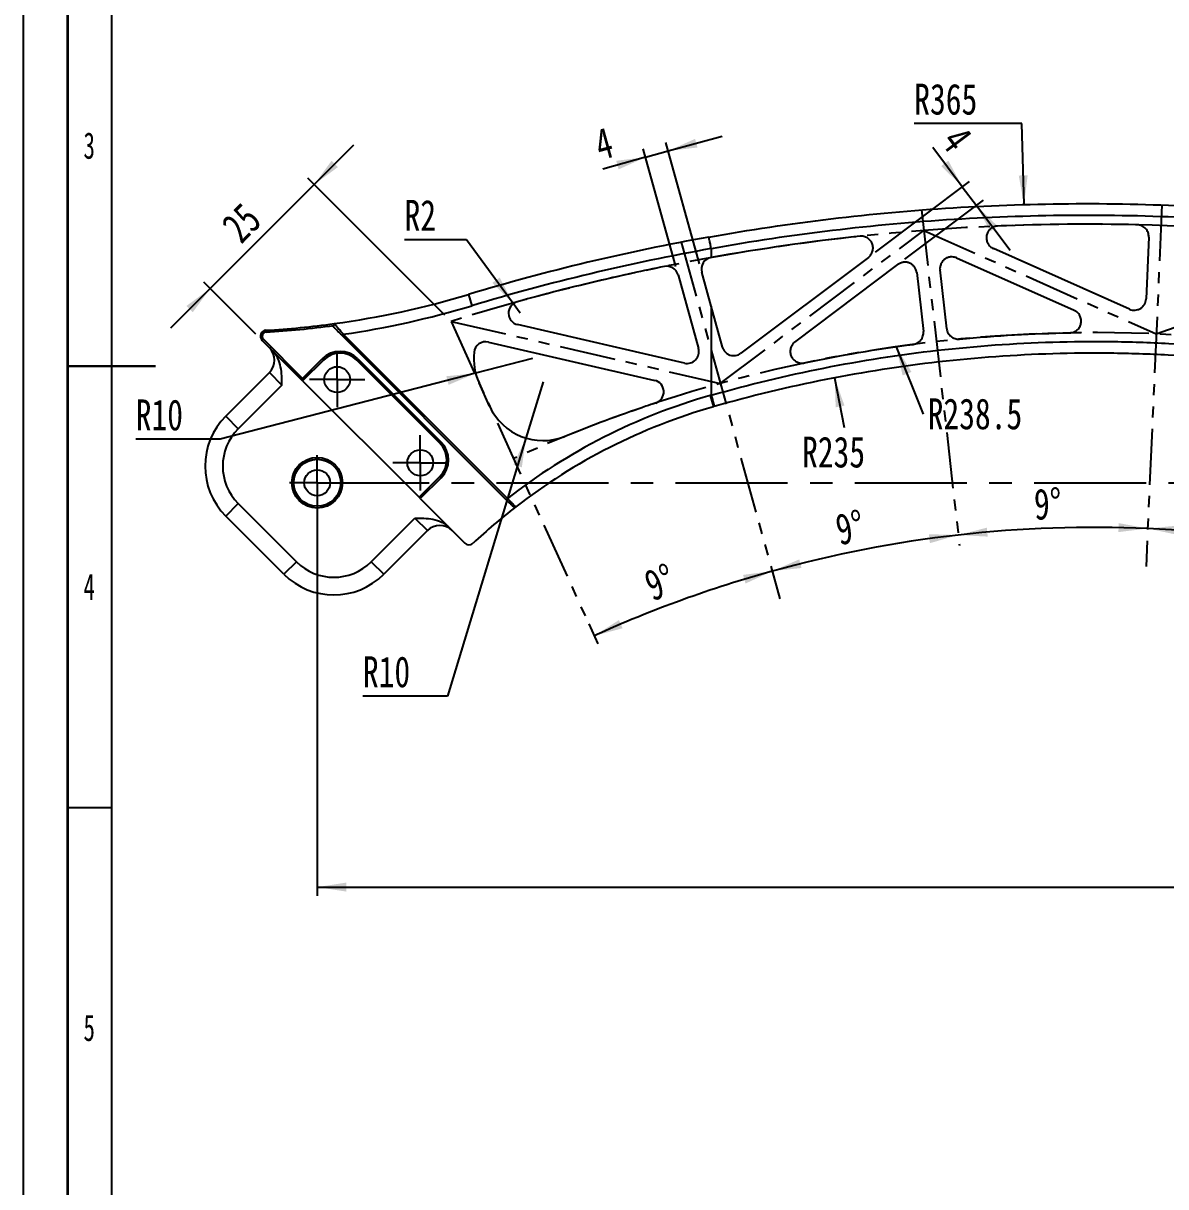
# Model space of a CAD drawing. Header units: millimetres. Extents: x 0 to 420, y -75 to 415.
# Drawn here: x 0 to 129.5, y 56.5 to 188.4 of the extents above; entities that cross this region are included whole.
import ezdxf

# ---------------------------------------------------------------- set-up
doc = ezdxf.new("R2010")
doc.units = ezdxf.units.MM
doc.linetypes.add('CENTERX2', pattern=[20.32, 12.7, -2.54, 2.54, -2.54])
doc.linetypes.add('PHANTOM', pattern=[12.7, 6.35, -1.27, 1.27, -1.27, 1.27, -1.27])
for name, color, linetype in [('SLD-0', 179, 'Continuous'), ('레이어11', 30, 'PHANTOM'), ('중심선', 1, 'CENTERX2'), ('치수선', 104, 'Continuous')]:
    doc.layers.add(name, color=color, linetype=linetype)
doc.layers.add('도면층1', color=4, linetype='Continuous', lineweight=35)
doc.layers.add('도면층2', color=3, linetype='Continuous', lineweight=25)
doc.styles.add('SLDTEXTSTYLE0', font='TXT', dxfattribs={"width": 0.75})
doc.styles.add('SLDTEXTSTYLE6', font='TXT', dxfattribs={"width": 0.638186})
doc.dimstyles.new('SLDDIMSTYLE0', dxfattribs={"dimtxt": 3.5, "dimasz": 3.302, "dimexe": 0, "dimexo": 0.0625, "dimgap": 0.875, "dimtad": 1, "dimdec": 3, "dimlfac": 1.5, "dimrnd": 1e-09, "dimzin": 12, "dimdsep": 46, "dimtxsty": 'SLDTEXTSTYLE0', "dimsah": 1, "dimcen": 0.09, "dimadec": 0, "dimazin": 3, "dimtfac": 1, "dimtdec": 3, "dimtofl": 0, "dimtmove": 0, "dimatfit": 3, "dimfxl": 1, "dimfrac": 2, "dimtolj": 1, "dimtzin": 12, "dimarcsym": 0})
doc.dimstyles.new('SLDDIMSTYLE1', dxfattribs={"dimtxt": 3.5, "dimasz": 3.302, "dimexe": 0, "dimexo": 0.0625, "dimgap": 0.875, "dimtad": 1, "dimdec": 4, "dimlfac": 1.5, "dimzin": 12, "dimdsep": 46, "dimtxsty": 'SLDTEXTSTYLE0', "dimsah": 1, "dimcen": 0.09, "dimazin": 3, "dimtfac": 1, "dimtofl": 0, "dimtmove": 0, "dimatfit": 3, "dimfxl": 1, "dimfrac": 2, "dimtolj": 1, "dimtzin": 12, "dimarcsym": 0})
doc.dimstyles.new('SLDDIMSTYLE3', dxfattribs={"dimtxt": 3.5, "dimasz": 3.302, "dimexe": 0, "dimexo": 0.0625, "dimgap": 0.875, "dimtad": 1, "dimdec": 3, "dimlfac": 1.5, "dimrnd": 1e-09, "dimzin": 12, "dimdsep": 46, "dimtxsty": 'SLDTEXTSTYLE0', "dimsah": 1, "dimcen": 0.09, "dimadec": 0, "dimazin": 3, "dimtfac": 1, "dimtdec": 3, "dimtmove": 0, "dimatfit": 0, "dimfxl": 1, "dimfrac": 2, "dimtolj": 1, "dimtzin": 12, "dimarcsym": 0})
doc.dimstyles.new('SLDDIMSTYLE4', dxfattribs={"dimtxt": 3.5, "dimasz": 3.302, "dimexe": 0, "dimexo": 0.0625, "dimgap": 0.875, "dimtad": 0, "dimtih": 1, "dimtoh": 1, "dimdec": 3, "dimlfac": 1.5, "dimrnd": 1e-09, "dimzin": 12, "dimdsep": 46, "dimtxsty": 'SLDTEXTSTYLE0', "dimsah": 1, "dimcen": 0, "dimadec": 0, "dimazin": 3, "dimtfac": 1, "dimtdec": 3, "dimtofl": 0, "dimtmove": 0, "dimatfit": 3, "dimfxl": 1, "dimfrac": 2, "dimtolj": 1, "dimtzin": 12, "dimarcsym": 0})
doc.dimstyles.new('SLDDIMSTYLE5', dxfattribs={"dimtxt": 3.5, "dimasz": 3.302, "dimexe": 0, "dimexo": 0.0625, "dimgap": 0.875, "dimtad": 0, "dimtih": 1, "dimtoh": 1, "dimdec": 3, "dimlfac": 1.5, "dimrnd": 1e-09, "dimzin": 12, "dimdsep": 46, "dimtxsty": 'SLDTEXTSTYLE0', "dimblk1": 'NONE', "dimblk2": 'NONE', "dimsah": 1, "dimcen": 0, "dimadec": 0, "dimazin": 3, "dimtfac": 1, "dimtdec": 3, "dimtofl": 0, "dimtmove": 0, "dimatfit": 3, "dimldrblk": 'NONE', "dimfxl": 1, "dimfrac": 2, "dimtolj": 1, "dimtzin": 12, "dimarcsym": 0})
doc.dimstyles.new('SLDDIMSTYLE6', dxfattribs={"dimtxt": 0.18, "dimasz": 3.302, "dimexe": 0, "dimexo": 0.0625, "dimgap": 0, "dimtad": 0, "dimtih": 1, "dimtoh": 1, "dimdec": 0, "dimrnd": 1e-09, "dimzin": 0, "dimdsep": 46, "dimtxsty": 'Standard', "dimsah": 1, "dimcen": 0.09, "dimadec": 0, "dimazin": 0, "dimtfac": 3.302, "dimtdec": 0, "dimtofl": 0, "dimtmove": 0, "dimatfit": 3, "dimfxl": 1, "dimfrac": 2, "dimtolj": 1, "dimtzin": 0, "dimarcsym": 0})

# ---------------------------------------------------------------- blocks, each defined once
blk = doc.blocks.new('_D')
at = {"layer": '치수선', "transparency": 16777216}
for p, q in [((33.33, 135.29), (33.33, 89.46)), ((266.66, 135.29), (266.66, 89.46)), ((33.33, 90.46), (266.66, 90.46))]:
    blk.add_line(p, q, dxfattribs=at)
for points in [[(33.33, 90.46), (36.63, 89.95), (36.63, 90.97)], [(266.66, 90.46), (263.36, 90.97), (263.36, 89.95)]]:
    blk.add_solid(points, dxfattribs=at)
at = {"layer": '치수선', "transparency": 16777216, "insert": (151.92, 94.97), "char_height": 3.5, "attachment_point": 1, "style": 'SLDTEXTSTYLE0'}
blk.add_mtext('350', dxfattribs=at)
blk = doc.blocks.new('_D_2')
at = {"layer": '치수선', "transparency": 16777216}
blk.add_arc((121.45, -5.68), 136.92, 78.4738, 87.4738, dxfattribs=at)
for points in [[(127.49, 131.11), (130.76, 130.41), (130.81, 131.43)], [(148.81, 128.48), (145.66, 129.6), (145.47, 128.6)]]:
    blk.add_solid(points, dxfattribs=at)
at = {"layer": '치수선', "transparency": 16777216, "insert": (137.46, 134.86), "char_height": 3.5, "attachment_point": 1, "rotation": 352.5989, "style": 'SLDTEXTSTYLE0'}
blk.add_mtext('9°', dxfattribs=at)
blk = doc.blocks.new('_D_3')
at = {"layer": '치수선', "transparency": 16777216}
blk.add_arc((121.45, -5.68), 136.92, 87.4738, 96.4738, dxfattribs=at)
for points in [[(106.01, 130.37), (109.35, 130.19), (109.25, 131.2)], [(127.49, 131.11), (124.2, 131.72), (124.17, 130.7)]]:
    blk.add_solid(points, dxfattribs=at)
at = {"layer": '치수선', "transparency": 16777216, "insert": (114.54, 135.6), "char_height": 3.5, "attachment_point": 1, "rotation": 1.899, "style": 'SLDTEXTSTYLE0'}
blk.add_mtext('9°', dxfattribs=at)
blk = doc.blocks.new('_D_4')
at = {"layer": '치수선', "transparency": 16777216}
blk.add_arc((121.45, -5.68), 136.92, 96.4738, 105.4738, dxfattribs=at)
for points in [[(106.01, 130.37), (102.67, 130.46), (102.8, 129.45)], [(84.92, 126.28), (88.24, 126.63), (87.98, 127.61)]]:
    blk.add_solid(points, dxfattribs=at)
at = {"layer": '치수선', "transparency": 16777216, "insert": (91.86, 132.64), "char_height": 3.5, "attachment_point": 1, "rotation": 11.1746, "style": 'SLDTEXTSTYLE0'}
blk.add_mtext('9°', dxfattribs=at)
blk = doc.blocks.new('_D_5')
at = {"layer": '치수선', "transparency": 16777216}
blk.add_line((64.11, 120.29), (65.14, 118.03), dxfattribs=at)
blk.add_arc((121.45, -5.68), 136.92, 105.4738, 114.4738, dxfattribs=at)
for points in [[(84.92, 126.28), (81.61, 125.85), (81.89, 124.87)], [(64.73, 118.94), (67.95, 119.8), (67.54, 120.73)]]:
    blk.add_solid(points, dxfattribs=at)
at = {"layer": '치수선', "transparency": 16777216, "insert": (70.11, 126.12), "char_height": 3.5, "attachment_point": 1, "rotation": 20.3802, "style": 'SLDTEXTSTYLE0'}
blk.add_mtext('9°', dxfattribs=at)
blk = doc.blocks.new('_D_11')
at = {"layer": '치수선', "transparency": 16777216}
for p, q in [((32.99, 170.11), (37.48, 174.6)), ((47.79, 155.3), (32.28, 170.81)), ((32.99, 170.11), (21.2, 158.32)), ((21.2, 158.32), (16.71, 153.83)), ((26.37, 153.15), (20.49, 159.03))]:
    blk.add_line(p, q, dxfattribs=at)
for points in [[(32.99, 170.11), (35.68, 172.08), (34.96, 172.8)], [(21.2, 158.32), (18.51, 156.34), (19.22, 155.63)]]:
    blk.add_solid(points, dxfattribs=at)
at = {"layer": '치수선', "transparency": 16777216, "insert": (22.23, 165.74), "char_height": 3.5, "attachment_point": 1, "rotation": 45, "style": 'SLDTEXTSTYLE0'}
blk.add_mtext('25', dxfattribs=at)
blk = doc.blocks.new('_D_13')
at = {"layer": '치수선', "transparency": 16777216}
for p, q in [((50.24, 163.85), (43.23, 163.85)), ((55.56, 156.6), (50.24, 163.85)), ((56.34, 155.52), (55.56, 156.6))]:
    blk.add_line(p, q, dxfattribs=at)
blk.add_solid([(55.56, 156.6), (54.02, 159.56), (53.2, 158.96)], dxfattribs=at)
at = {"layer": '치수선', "transparency": 16777216, "insert": (43.23, 168.36), "char_height": 3.5, "attachment_point": 1, "style": 'SLDTEXTSTYLE0'}
blk.add_mtext('R2', dxfattribs=at)
blk = doc.blocks.new('_D_14')
at = {"layer": '치수선', "transparency": 16777216}
for p, q in [((57.74, 150.37), (51.29, 148.71)), ((51.29, 148.71), (22.34, 141.23)), ((22.34, 141.23), (12.75, 141.23))]:
    blk.add_line(p, q, dxfattribs=at)
blk.add_solid([(51.29, 148.71), (47.96, 148.37), (48.22, 147.39)], dxfattribs=at)
at = {"layer": '치수선', "transparency": 16777216, "insert": (12.75, 145.74), "char_height": 3.5, "attachment_point": 1, "style": 'SLDTEXTSTYLE0'}
blk.add_mtext('R10', dxfattribs=at)
blk = doc.blocks.new('_D_15')
at = {"layer": '치수선', "transparency": 16777216}
for p, q in [((58.94, 147.74), (57, 141.36)), ((57, 141.36), (48.1, 112.11)), ((48.1, 112.11), (38.51, 112.11))]:
    blk.add_line(p, q, dxfattribs=at)
blk.add_solid([(57, 141.36), (55.56, 138.35), (56.53, 138.05)], dxfattribs=at)
at = {"layer": '치수선', "transparency": 16777216, "insert": (38.51, 116.62), "char_height": 3.5, "attachment_point": 1, "style": 'SLDTEXTSTYLE0'}
blk.add_mtext('R10', dxfattribs=at)
blk = doc.blocks.new('_D_17')
at = {"layer": '치수선', "transparency": 16777216, "insert": (193.04, 184.05), "char_height": 3.5, "attachment_point": 1, "style": 'SLDTEXTSTYLE0'}
blk.add_mtext('R400', dxfattribs=at)
blk = doc.blocks.new('_None')
blk = doc.blocks.new('_D_18')
at = {"layer": '치수선', "transparency": 16777216}
blk.add_line((113.2, 177.02), (101.02, 177.02), dxfattribs=at)
at = {"layer": '치수선', "transparency": 16777216, "insert": (101.02, 181.53), "char_height": 3.5, "attachment_point": 1, "style": 'SLDTEXTSTYLE0'}
blk.add_mtext('R365', dxfattribs=at)
blk = doc.blocks.new('_D_19')
at = {"layer": '치수선', "transparency": 16777216, "insert": (88.3, 141.53), "char_height": 3.5, "attachment_point": 1, "style": 'SLDTEXTSTYLE0'}
blk.add_mtext('R235', dxfattribs=at)
blk = doc.blocks.new('_D_20')
at = {"layer": '치수선', "transparency": 16777216}
blk.add_line((205.22, 112.97), (193.04, 112.97), dxfattribs=at)
at = {"layer": '치수선', "transparency": 16777216, "insert": (193.04, 117.48), "char_height": 3.5, "attachment_point": 1, "style": 'SLDTEXTSTYLE0'}
blk.add_mtext('R345', dxfattribs=at)
blk = doc.blocks.new('_D_21')
at = {"layer": '치수선', "transparency": 16777216}
for p, q in [((73.12, 173.91), (79.24, 175.6)), ((73.97, 160.82), (70.28, 174.16)), ((76.66, 161.12), (72.85, 174.87)), ((70.55, 173.19), (65.7, 171.85)), ((70.55, 173.19), (73.12, 173.91))]:
    blk.add_line(p, q, dxfattribs=at)
for points in [[(73.12, 173.91), (76.44, 174.3), (76.17, 175.28)], [(70.55, 173.19), (67.23, 172.8), (67.5, 171.82)]]:
    blk.add_solid(points, dxfattribs=at)
at = {"layer": '치수선', "transparency": 16777216, "insert": (64.5, 176.2), "char_height": 3.5, "attachment_point": 1, "rotation": 15.4738, "style": 'SLDTEXTSTYLE0'}
blk.add_mtext('4', dxfattribs=at)
blk = doc.blocks.new('_D_22')
at = {"layer": '치수선', "transparency": 16777216}
for p, q in [((106.47, 169.85), (103.13, 174.3)), ((96.61, 162.45), (107.27, 170.46)), ((106.47, 169.85), (108.07, 167.72)), ((99.97, 161.63), (108.87, 168.32)), ((108.07, 167.72), (111.89, 162.65))]:
    blk.add_line(p, q, dxfattribs=at)
for points in [[(106.47, 169.85), (104.89, 172.8), (104.08, 172.19)], [(108.07, 167.72), (109.65, 164.78), (110.46, 165.39)]]:
    blk.add_solid(points, dxfattribs=at)
at = {"layer": '치수선', "transparency": 16777216, "insert": (106.73, 177.01), "char_height": 3.5, "attachment_point": 1, "rotation": 306.9449, "style": 'SLDTEXTSTYLE0'}
blk.add_mtext('4', dxfattribs=at)
blk = doc.blocks.new('SW_NOTE_0_3')
at = {"layer": '치수선', "color": 0, "insert": (0.5, 1.79), "char_height": 3.5, "attachment_point": 1, "style": 'SLDTEXTSTYLE0'}
blk.add_mtext('R238.5', dxfattribs=at)
blk = doc.blocks.new('SW_CENTERMARKSYMBOL_0')
at = {"layer": '중심선', "color": 0}
for p, q in [((0, 1.67), (0, 3.13)), ((0, 0), (0, 1.67)), ((-1.67, 0), (-3.13, 0)), ((0, 0), (-1.67, 0)), ((0, 0), (0, -1.67)), ((0, 0), (1.67, 0)), ((1.67, 0), (3.13, 0)), ((0, -1.67), (0, -3.13))]:
    blk.add_line(p, q, dxfattribs=at)
blk = doc.blocks.new('SW_CENTERMARKSYMBOL_2')
at = {"layer": '중심선', "color": 0}
for p, q in [((0, 1.67), (0, 3.13)), ((0, 0), (0, 1.67)), ((-1.67, 0), (-3.13, 0)), ((0, 0), (-1.67, 0)), ((0, 0), (0, -1.67)), ((0, 0), (1.67, 0)), ((1.67, 0), (3.13, 0)), ((0, -1.67), (0, -3.13))]:
    blk.add_line(p, q, dxfattribs=at)
blk = doc.blocks.new('SW_CENTERMARKSYMBOL_3')
at = {"layer": '중심선', "color": 0}
for p, q in [((0, 1.67), (0, 3.13)), ((0, 0), (0, 1.67)), ((-1.67, 0), (-3.13, 0)), ((0, 0), (-1.67, 0)), ((0, 0), (0, -1.67)), ((0, 0), (1.67, 0)), ((1.67, 0), (3.13, 0)), ((0, -1.67), (0, -3.13))]:
    blk.add_line(p, q, dxfattribs=at)

msp = doc.modelspace()

# ---------------------------------------------------------------- linework, layer by layer
at = {"color": 7, "linetype": 'Continuous', "lineweight": 25}
for p, q in [((94.871711, 164.235815), (94.871866, 164.235789)), ((127.609602, 164.142947), (127.300277, 157.131711)), ((77.992735, 162.829011), (77.992735, 161.822774)), ((125.425983, 155.972392), (109.988572, 162.844683)), ((95.815148, 161.844408), (81.357882, 150.971849)), ((87.494346, 152.250152), (99.16997, 161.030783)), ((105.812949, 161.784583), (119.159191, 155.843219)), ((74.240543, 159.859873), (76.551043, 151.51368)), ((77.992735, 156.300937), (76.926715, 160.151711)), ((101.296198, 160.115498), (102.051932, 153.455463)), ((104.701588, 153.756191), (103.94586, 160.416163)), ((50.476817, 157.639372), (50.860603, 156.362467)), ((79.271482, 151.681736), (77.992735, 156.300937)), ((77.992735, 156.300937), (77.992735, 146.222466)), ((35.258978, 154.331711), (35.144689, 153.992139)), ((27.512967, 153.576754), (27.524607, 153.377093)), ((36.289029, 153.130641), (36.147608, 152.98922)), ((36.289029, 153.130641), (54.901585, 134.518085)), ((74.966536, 149.858689), (56.045142, 154.220428)), ((27.080363, 152.439813), (27.221784, 152.581235)), ((31.676153, 147.844023), (27.080363, 152.439813)), ((27.221784, 152.581235), (31.676153, 148.126865)), ((54.760164, 134.376664), (36.147608, 152.98922)), ((52.740804, 152.245539), (71.589341, 147.900595)), ((31.676153, 148.126865), (33.891754, 150.342467)), ((34.033176, 150.201045), (31.676153, 147.844023)), ((34.033176, 150.201045), (33.891754, 150.342467)), ((37.804412, 150.201045), (37.945833, 150.342467)), ((47.232502, 140.772955), (37.804412, 150.201045)), ((37.945833, 150.342467), (47.373924, 140.914376)), ((22.955169, 143.837084), (27.904917, 148.786832)), ((27.904917, 148.786832), (29.31913, 147.372618)), ((31.676153, 147.844023), (31.676153, 148.126865)), ((31.676153, 147.844023), (44.87548, 134.644696)), ((29.31913, 147.372618), (24.369383, 142.422871)), ((52.875359, 144.976332), (51.676062, 147.611137)), ((77.873429, 146.188283), (78.241179, 144.906667)), ((22.955169, 143.837084), (24.369383, 142.422871)), ((47.232502, 140.772955), (47.373924, 140.914376)), ((44.87548, 134.644696), (47.232502, 137.001719)), ((47.373924, 136.860297), (45.016901, 134.503275)), ((47.232502, 137.001719), (47.373924, 136.860297)), ((45.016901, 134.503275), (44.87548, 134.644696)), ((22.955169, 132.523376), (24.369383, 133.937589)), ((24.369383, 133.937589), (30.969046, 127.337926)), ((45.016901, 134.503275), (50.073381, 129.446794)), ((54.901585, 134.518085), (54.760164, 134.376664)), ((55.831747, 133.552135), (55.567935, 133.568893)), ((29.554833, 125.923713), (22.955169, 132.523376)), ((39.454328, 127.337926), (44.404075, 132.287674)), ((44.404075, 132.287674), (45.818289, 130.87346)), ((45.818289, 130.87346), (40.868541, 125.923713)), ((30.969046, 127.337926), (29.554833, 125.923713)), ((39.454328, 127.337926), (40.868541, 125.923713))]:
    msp.add_line(p, q, dxfattribs=at)
at = {"color": 7, "linetype": 'Continuous', "lineweight": 25, "flags": 128}
msp.add_lwpolyline([(77.976369, 161.81984), (77.985534, 161.821483), (77.992735, 161.822774)], dxfattribs=at)
at = {"color": 7, "linetype": 'Continuous', "lineweight": 25}
for centre, radius in [((35.588811, 147.985444), 1.466667), ((45.016901, 138.557354), 1.466667), ((33.326069, 136.294612), 2.866667), ((33.326069, 136.294612), 2.666667), ((33.326069, 136.294612), 1.466667)]:
    msp.add_circle(centre, radius, dxfattribs=at)
for centre, radius, start, end in [((120.517717, -75.395783), 243.333333, 100.12720276, 106.72864309), ((120.517717, -75.395783), 242, 100.12093847, 106.72864309), ((78.211718, 160.507442), 1.333333, 100.16664629, 195.47383767), ((72.95554, 159.504141), 1.333333, 15.47383767, 101.44667978), ((21.692885, 253.407244), 100, 277.79683983, 286.72864309), ((21.692885, 253.407244), 101.333333, 278.28174346, 286.72864309), ((56.344645, 155.519688), 1.333333, 105.53117956, 257.01900206), ((21.692885, 253.407244), 100, 273.33654634, 277.79683983), ((27.551767, 152.911218), 0.666667, 93.33654634, 225), ((27.551767, 152.911218), 0.466667, 93.33654634, 225), ((21.692885, 253.407244), 100.2, 273.33654634, 277.7400875), ((52.4413, 150.946279), 1.333333, 77.01900206, 173.82923212), ((26.490703, 150.201045), 2, 315, 45), ((35.918794, 148.315427), 2.866667, 45, 135), ((35.918794, 148.315427), 2.666667, 45, 135), ((57.743732, 150.372988), 6.666667, 173.82923212, 204.47383767), ((75.26604, 151.157949), 1.333333, 257.01900206, 15.47383767), ((71.289837, 146.601336), 1.333333, 288.23247497, 77.01900206), ((96.628665, 80.825899), 68, 106.01042687, 127.85269651), ((121.45177, -5.683137), 158, 105.96542194, 106.01042687), ((28.612024, 138.18023), 8, 135, 225), ((58.943029, 147.738183), 6.666667, 204.47383767, 291.8254974), ((96.628665, 80.825899), 66.666667, 106.01042687, 127.73090716), ((121.45177, -5.683137), 156.666667, 105.97555977, 106.01042687), ((28.612024, 138.18023), 6, 135, 225), ((45.346884, 138.887337), 2.666667, 315, 45), ((45.346884, 138.887337), 2.866667, 315, 45), ((96.628665, 80.825899), 66.666667, 127.73090716, 133.18954243), ((47.232502, 129.459246), 2, 45, 135), ((50.544786, 129.918199), 0.666667, 225, 313.18954243), ((35.211687, 131.580567), 6, 225, 315), ((35.211687, 131.580567), 8, 225, 315)]:
    msp.add_arc(centre, radius, start, end, dxfattribs=at)
for points, knots in [([(77.731413, 164.146371), (86.933904, 165.790092), (96.171196, 166.894642), (114.714202, 168.045632), (124.019917, 168.092075), (138.030881, 167.351561), (142.680204, 166.97088), (151.932571, 165.946054), (156.536434, 165.301861), (170.281388, 162.975899), (179.356071, 160.90207), (188.340356, 158.294612)], [0, 0, 0, 0, 0.25, 0.25, 0.5, 0.5, 0.625, 0.625, 0.75, 0.75, 1, 1, 1, 1]), ([(187.959211, 157.012835), (179.027366, 159.606853), (170.005517, 161.66992), (156.340385, 163.983626), (151.763225, 164.624382), (142.564454, 165.64363), (137.941978, 166.022172), (124.012119, 166.758204), (114.760371, 166.711408), (96.325096, 165.564917), (87.141567, 164.465219), (77.992735, 162.829011)], [0, 0, 0, 0, 0.25, 0.25, 0.375, 0.375, 0.5, 0.5, 0.75, 0.75, 1, 1, 1, 1]), ([(110.475273, 165.394945), (110.325071, 165.388681), (110.180103, 165.357896), (109.900623, 165.247338), (109.773724, 165.170533), (109.546207, 164.974288), (109.451532, 164.859922), (109.301243, 164.599848), (109.249399, 164.460586), (109.193018, 164.165641), (109.189857, 164.016959), (109.233601, 163.71998), (109.279546, 163.578435), (109.418472, 163.31247), (109.508464, 163.193841), (109.72703, 162.988444), (109.851226, 162.905825), (109.988572, 162.844683)], [0, 0, 0, 0, 0.125, 0.125, 0.25, 0.25, 0.375, 0.375, 0.5, 0.5, 0.625, 0.625, 0.75, 0.75, 0.875, 0.875, 1, 1, 1, 1]), ([(127.609602, 164.142947), (127.613533, 164.232033), (127.608549, 164.320002), (127.581482, 164.493798), (127.558999, 164.580559), (127.497749, 164.746459), (127.459282, 164.825503), (127.366749, 164.975824), (127.312269, 165.047238), (127.132113, 165.240225), (126.984762, 165.345636), (126.664092, 165.489846), (126.487869, 165.530378), (126.309606, 165.534663)], [0, 0, 0, 0, 0.125, 0.125, 0.25, 0.25, 0.375, 0.375, 0.5, 0.5, 0.75, 0.75, 1, 1, 1, 1]), ([(77.991905, 162.838462), (77.976423, 162.925139), (77.961031, 163.010338), (77.930419, 163.1779), (77.915036, 163.261129), (77.885349, 163.419791), (77.871088, 163.495012), (77.843723, 163.637308), (77.83056, 163.704649), (77.794522, 163.885605), (77.77415, 163.982886), (77.744483, 164.112795), (77.734803, 164.146976), (77.731413, 164.146371)], [0, 0, 0, 0, 0.125, 0.125, 0.25, 0.25, 0.375, 0.375, 0.5, 0.5, 0.75, 0.75, 1, 1, 1, 1]), ([(95.815148, 161.844408), (95.931786, 161.932126), (96.031235, 162.036112), (96.19594, 162.276441), (96.257209, 162.407295), (96.336349, 162.687175), (96.352653, 162.831291), (96.33822, 163.121311), (96.30751, 163.263551), (96.20131, 163.53332), (96.126539, 163.658646), (95.986617, 163.824656), (95.934893, 163.876708), (95.825292, 163.970393), (95.767008, 164.012571), (95.643425, 164.087529), (95.577732, 164.12036), (95.443846, 164.174147), (95.375155, 164.195474), (95.16383, 164.242729), (95.01695, 164.251316), (94.871866, 164.235789)], [0, 0, 0, 0, 0.125, 0.125, 0.25, 0.25, 0.375, 0.375, 0.5, 0.5, 0.625, 0.625, 0.6875, 0.6875, 0.75, 0.75, 0.8125, 0.8125, 0.875, 0.875, 1, 1, 1, 1]), ([(101.296198, 160.115498), (101.282901, 160.232673), (101.254623, 160.34551), (101.168984, 160.562763), (101.111313, 160.666461), (100.972736, 160.853171), (100.889819, 160.9387), (100.707238, 161.083118), (100.606156, 161.143534), (100.390881, 161.236195), (100.279055, 161.267797), (100.047013, 161.301504), (99.9294, 161.302912), (99.698233, 161.275404), (99.582866, 161.245928), (99.367131, 161.159395), (99.264191, 161.101642), (99.16997, 161.030783)], [0, 0, 0, 0, 0.125, 0.125, 0.25, 0.25, 0.375, 0.375, 0.5, 0.5, 0.625, 0.625, 0.75, 0.75, 0.875, 0.875, 1, 1, 1, 1]), ([(105.812949, 161.784583), (105.705256, 161.832524), (105.593708, 161.865365), (105.363132, 161.901732), (105.244549, 161.90463), (105.013421, 161.879926), (104.89768, 161.85187), (104.680622, 161.767804), (104.577306, 161.711368), (104.388204, 161.572841), (104.304229, 161.492495), (104.157453, 161.309615), (104.09654, 161.208915), (104.002965, 160.995685), (103.969839, 160.881262), (103.934992, 160.651365), (103.932565, 160.533331), (103.94586, 160.416163)], [0, 0, 0, 0, 0.125, 0.125, 0.25, 0.25, 0.375, 0.375, 0.5, 0.5, 0.625, 0.625, 0.75, 0.75, 0.875, 0.875, 1, 1, 1, 1]), ([(72.690932, 160.810954), (70.294293, 160.325675), (67.90478, 159.803845), (65.522395, 159.245464), (62.3265, 158.496413), (59.148244, 157.682703), (55.987628, 156.804334)], [0.82304302246, 0.82304302246, 0.82304302246, 0.82304302246, 0.875, 0.875, 0.875, 0.94470260457, 0.94470260457, 0.94470260457, 0.94470260457]), ([(125.425983, 155.972392), (125.525617, 155.928038), (125.628559, 155.896641), (125.840838, 155.858875), (125.950701, 155.852931), (126.165276, 155.867407), (126.272727, 155.887875), (126.478801, 155.954026), (126.576455, 155.999007), (126.76094, 156.112909), (126.846017, 156.181093), (126.996496, 156.334884), (127.063402, 156.422365), (127.227052, 156.70101), (127.290662, 156.913771), (127.300277, 157.131711)], [0, 0, 0, 0, 0.125, 0.125, 0.25, 0.25, 0.375, 0.375, 0.5, 0.5, 0.625, 0.625, 0.75, 0.75, 1, 1, 1, 1]), ([(118.640516, 153.292008), (118.791831, 153.294685), (118.939619, 153.322615), (119.223308, 153.428058), (119.353495, 153.503458), (119.586122, 153.697043), (119.683947, 153.811402), (119.839156, 154.071195), (119.893509, 154.21158), (119.953714, 154.508133), (119.958404, 154.658646), (119.916796, 154.958333), (119.871262, 155.101911), (119.732592, 155.370762), (119.64195, 155.491145), (119.422032, 155.698656), (119.297819, 155.781507), (119.159191, 155.843219)], [0, 0, 0, 0, 0.125, 0.125, 0.25, 0.25, 0.375, 0.375, 0.5, 0.5, 0.625, 0.625, 0.75, 0.75, 0.875, 0.875, 1, 1, 1, 1]), ([(35.258978, 154.331711), (35.259284, 154.331356), (35.259897, 154.330643), (35.264844, 154.324872), (35.272739, 154.315648), (35.287411, 154.29851), (35.313048, 154.268581), (35.368008, 154.204418), (35.4604, 154.096576), (35.599185, 153.934638), (35.731204, 153.780658), (35.843042, 153.650261), (35.929505, 153.549474), (36.017783, 153.446594), (36.107221, 153.342389), (36.182571, 153.254617), (36.243259, 153.183939), (36.273749, 153.148434), (36.289029, 153.130641)], [0, 0, 0, 0, 0.03222168976, 0.06455570672, 0.09704269008, 0.12972274831, 0.1938283716, 0.25755798097, 0.38409011425, 0.5092813322, 0.63265519296, 0.69421633183, 0.75593942376, 0.81707115379, 0.87788698061, 0.93874397744, 0.96930157861, 1, 1, 1, 1]), ([(36.147608, 152.98922), (36.127887, 153.008941), (36.088489, 153.048339), (36.029549, 153.107279), (35.961279, 153.175549), (35.883911, 153.252917), (35.798041, 153.338787), (35.713916, 153.422912), (35.632335, 153.504493), (35.554041, 153.582787), (35.479425, 153.657403), (35.409434, 153.727394), (35.345135, 153.791693), (35.287567, 153.849261), (35.237939, 153.898889), (35.197508, 153.93932), (35.167434, 153.969394), (35.151622, 153.985206), (35.145447, 153.991381), (35.144917, 153.991911), (35.144689, 153.992139)], [0, 0, 0, 0, 0.0416414174, 0.0831872476, 0.1247312818, 0.1867770807, 0.2490491404, 0.311788603, 0.3741902817, 0.436347085, 0.4986972838, 0.5615185588, 0.6239110419, 0.6862560836, 0.7491260668, 0.8115759857, 0.8740951298, 0.9370647141, 0.9729656166, 1, 1, 1, 1]), ([(100.899427, 151.98298), (100.985777, 151.994235), (101.06961, 152.013682), (101.232448, 152.068289), (101.312242, 152.103939), (101.462459, 152.189559), (101.532589, 152.239119), (101.663013, 152.351579), (101.723616, 152.415107), (101.829764, 152.550599), (101.876002, 152.623002), (101.954559, 152.777286), (101.986354, 152.858548), (102.05669, 153.106435), (102.071578, 153.282337), (102.051932, 153.455463)], [0, 0, 0, 0, 0.125, 0.125, 0.25, 0.25, 0.375, 0.375, 0.5, 0.5, 0.625, 0.625, 0.75, 0.75, 1, 1, 1, 1]), ([(104.701588, 153.756191), (104.711411, 153.669625), (104.729474, 153.585445), (104.781403, 153.421661), (104.815746, 153.341258), (104.898901, 153.189616), (104.947311, 153.118666), (105.057633, 152.986389), (105.12016, 152.924751), (105.253883, 152.8164), (105.325512, 152.768983), (105.478473, 152.687908), (105.559166, 152.654795), (105.805789, 152.580405), (105.981359, 152.562617), (106.154729, 152.579379)], [0, 0, 0, 0, 0.125, 0.125, 0.25, 0.25, 0.375, 0.375, 0.5, 0.5, 0.625, 0.625, 0.75, 0.75, 1, 1, 1, 1]), ([(77.994769, 146.207664), (82.233544, 147.422653), (86.49413, 148.45202), (95.057663, 150.150569), (99.360614, 150.819726), (108.008522, 151.801116), (112.35348, 152.11335), (118.902791, 152.310952), (121.091213, 152.331637), (124.381935, 152.293969), (125.48019, 152.269959), (127.679422, 152.198832), (128.781532, 152.15165), (134.284901, 151.858169), (138.647384, 151.440839), (147.294352, 150.252115), (151.578832, 149.480697), (160.070531, 147.587169), (164.277751, 146.465059), (172.614079, 143.866327), (176.743194, 142.38973), (180.831991, 140.730167)], [0, 0, 0, 0, 0.125, 0.125, 0.25, 0.25, 0.375, 0.375, 0.4375, 0.4375, 0.46875, 0.46875, 0.5, 0.5, 0.625, 0.625, 0.75, 0.75, 0.875, 0.875, 1, 1, 1, 1]), ([(79.271482, 151.681736), (79.300595, 151.576573), (79.341824, 151.477104), (79.44768, 151.289163), (79.512966, 151.20056), (79.660608, 151.044114), (79.744751, 150.974182), (79.926834, 150.857202), (80.023641, 150.810436), (80.228847, 150.740477), (80.335524, 150.718178), (80.549854, 150.699819), (80.659885, 150.703794), (80.978909, 150.754611), (81.183541, 150.840736), (81.357882, 150.971849)], [0, 0, 0, 0, 0.125, 0.125, 0.25, 0.25, 0.375, 0.375, 0.5, 0.5, 0.625, 0.625, 0.75, 0.75, 1, 1, 1, 1]), ([(87.494346, 152.250152), (87.373095, 152.158965), (87.270353, 152.050198), (87.102074, 151.797685), (87.041211, 151.660927), (86.966249, 151.366876), (86.954213, 151.217604), (86.981075, 150.91538), (87.019272, 150.770524), (87.144863, 150.49442), (87.228979, 150.370421), (87.438982, 150.15171), (87.559481, 150.062631), (87.830048, 149.926013), (87.973281, 149.881939), (88.273768, 149.842799), (88.423094, 149.848657), (88.571498, 149.880027)], [0, 0, 0, 0, 0.125, 0.125, 0.25, 0.25, 0.375, 0.375, 0.5, 0.5, 0.625, 0.625, 0.75, 0.75, 0.875, 0.875, 1, 1, 1, 1]), ([(29.31913, 147.372618), (29.31913, 148.056572), (29.319264, 148.7448), (29.116173, 149.757534), (29.0162, 150.084299), (28.794391, 150.550376), (28.708535, 150.700789), (28.514547, 150.982118), (28.405961, 151.114215), (28.283854, 151.236322)], [0, 0, 0, 0, 0.5, 0.5, 0.75, 0.75, 0.875, 0.875, 1, 1, 1, 1]), ([(180.340356, 139.494612), (176.284351, 141.139853), (172.188405, 142.603723), (163.91915, 145.180114), (159.745835, 146.292609), (151.322678, 148.170013), (147.072835, 148.934921), (138.495888, 150.113785), (134.168789, 150.527766), (128.710135, 150.819118), (127.616941, 150.86598), (125.435514, 150.936673), (124.346148, 150.96057), (121.082052, 150.998207), (118.911325, 150.977911), (112.414944, 150.782686), (108.105061, 150.47365), (99.526881, 149.501836), (95.258586, 148.839059), (86.76394, 147.156473), (82.537588, 146.13669), (78.332828, 144.932935)], [0, 0, 0, 0, 0.125, 0.125, 0.25, 0.25, 0.375, 0.375, 0.5, 0.5, 0.53125, 0.53125, 0.5625, 0.5625, 0.625, 0.625, 0.75, 0.75, 0.875, 0.875, 1, 1, 1, 1]), ([(71.707002, 145.334942), (71.33538, 145.212526), (70.964148, 145.08872), (70.593308, 144.963525), (67.499165, 143.918946), (64.441919, 142.780898), (61.421569, 141.54938)], [0.865918993138, 0.865918993138, 0.865918993138, 0.865918993138, 0.875, 0.875, 0.875, 0.950772848226, 0.950772848226, 0.950772848226, 0.950772848226]), ([(77.994769, 146.207664), (78.018812, 146.123614), (78.042271, 146.041004), (78.08807, 145.878545), (78.110637, 145.797873), (78.153346, 145.643919), (78.173414, 145.570918), (78.211006, 145.432781), (78.228613, 145.367315), (78.259758, 145.249878), (78.273501, 145.197169), (78.297253, 145.104003), (78.307088, 145.064206), (78.322184, 145.000255), (78.327569, 144.975597), (78.333728, 144.942027), (78.334433, 144.933395), (78.332828, 144.932935)], [0, 0, 0, 0, 0.125, 0.125, 0.25, 0.25, 0.375, 0.375, 0.5, 0.5, 0.625, 0.625, 0.75, 0.75, 0.875, 0.875, 1, 1, 1, 1]), ([(55.567935, 133.568893), (55.567602, 133.569226), (55.566937, 133.569891), (55.561526, 133.575302), (55.551492, 133.585336), (55.534196, 133.602632), (55.507294, 133.629534), (55.473185, 133.663643), (55.432253, 133.704575), (55.384817, 133.752011), (55.331399, 133.805429), (55.272624, 133.864204), (55.208903, 133.927925), (55.140895, 133.995933), (55.069363, 134.067465), (54.994903, 134.141925), (54.918049, 134.218779), (54.852591, 134.284237), (54.799866, 134.336962), (54.773414, 134.363414), (54.760164, 134.376664)], [0, 0, 0, 0, 0.0415989099, 0.0831521542, 0.1248417858, 0.1872142525, 0.2500165591, 0.3123121429, 0.3745433263, 0.4372805147, 0.4997770438, 0.561964358, 0.6244395493, 0.6871902358, 0.7494306605, 0.8117022891, 0.8745039225, 0.9371931542, 0.9685414231, 1, 1, 1, 1]), ([(54.901585, 134.518085), (54.91682, 134.502272), (54.947289, 134.470645), (55.008032, 134.407609), (55.11329, 134.298344), (55.259434, 134.14662), (55.420858, 133.97899), (55.562719, 133.831645), (55.679245, 133.710591), (55.751724, 133.635288), (55.792962, 133.592436), (55.815184, 133.569348), (55.829149, 133.554834), (55.830882, 133.553034), (55.831747, 133.552135)], [0, 0, 0, 0, 0.0313950632, 0.0627898014, 0.1254639952, 0.2503744002, 0.3752372619, 0.4998190729, 0.6250223554, 0.7495694114, 0.8126097248, 0.8749551181, 0.9375842632, 1, 1, 1, 1]), ([(44.404075, 132.287674), (45.088029, 132.287673), (45.776257, 132.287807), (46.788991, 132.084716), (47.115756, 131.984743), (47.581833, 131.762934), (47.732246, 131.677078), (48.013575, 131.483091), (48.145672, 131.374504), (48.267778, 131.252397)], [0, 0, 0, 0, 0.5, 0.5, 0.75, 0.75, 0.875, 0.875, 1, 1, 1, 1])]:
    msp.add_open_spline(points, degree=3, knots=knots, dxfattribs=at)
for points in [[(126.309606, 165.534663), (121.029546, 165.661583), (115.751436, 165.614978), (110.475273, 165.394945)], [(94.871711, 164.235815), (89.216155, 163.630585), (83.589858, 162.826093), (77.992735, 161.822774)], [(77.992735, 162.829011), (77.992735, 162.832173), (77.992461, 162.835349), (77.991905, 162.838462)], [(106.154729, 152.579379), (110.307053, 152.98083), (114.468987, 153.218217), (118.64051, 153.292009)], [(88.571498, 149.880027), (92.652863, 150.742775), (96.762171, 151.443742), (100.899427, 151.98298)], [(77.992735, 146.222466), (77.992735, 146.217485), (77.9934, 146.212452), (77.994769, 146.207664)]]:
    msp.add_open_spline(points, degree=3, dxfattribs=at)
at = {"layer": 'SLD-0', "color": 7}
msp.add_line((0, 298), (0, 1), dxfattribs=at)
at = {"layer": '도면층1', "color": 7}
msp.add_line((5, 293), (5, 6), dxfattribs=at)
at = {"layer": '도면층2', "color": 7}
for p, q in [((10, 288), (10, 11)), ((10, 288), (10, 149.5)), ((15, 149.5), (5, 149.5)), ((5, 149.5), (10, 149.5)), ((10, 149.5), (15, 149.5)), ((5, 99.5), (10, 99.5))]:
    msp.add_line(p, q, dxfattribs=at)
at = {"layer": '레이어11'}
for p, q in [((129.104958, 167.785981), (127.297014, 126.806654)), ((101.832026, 167.219048), (106.149596, 129.169757)), ((79.03082, 147.553545), (102.095277, 164.899108)), ((102.095277, 164.899108), (128.459787, 153.162385)), ((74.598177, 163.565526), (85.789581, 123.138954)), ((128.459787, 153.162385), (155.850984, 163.000106)), ((48.498644, 154.591788), (63.696733, 121.202233)), ((48.498644, 154.591788), (79.03082, 147.553545))]:
    msp.add_line(p, q, dxfattribs=at)
for centre, radius, start, end in [((120.517852, -75.396929), 241.001196, 75.08623034, 107.38754824), ((121.451993, -5.685592), 159.002481, 69.47422284, 114.4735442)]:
    msp.add_arc(centre, radius, start, end, dxfattribs=at)
at = {"layer": '중심선'}
msp.add_line((33.326069, 136.294612), (266.659402, 136.294612), dxfattribs=at)
at = {"layer": '치수선'}
for p, q in [((113.468671, 167.835428), (113.202438, 177.021959)), ((91.990791, 148.188547), (93.06511, 142.57749))]:
    msp.add_line(p, q, dxfattribs=at)
for points in [[(113.468671, 167.835428), (113.880804, 171.150758), (112.86523, 171.121326)], [(91.990791, 148.188547), (92.112791, 144.849927), (93.110665, 145.040984)]]:
    msp.add_solid(points, dxfattribs=at)

# ---------------------------------------------------------------- block references
at = {"layer": '중심선'}
for name, p in [('SW_CENTERMARKSYMBOL_3', (35.588811, 147.985444)), ('SW_CENTERMARKSYMBOL_2', (45.016901, 138.557354)), ('SW_CENTERMARKSYMBOL_0', (33.326069, 136.294612))]:
    msp.add_blockref(name, p, dxfattribs=at)
at = {"layer": '치수선'}
msp.add_blockref('SW_NOTE_0_3', (102.045455, 144.068182), dxfattribs=at)

# ---------------------------------------------------------------- texts
at = {"layer": '도면층2', "color": 7, "char_height": 3, "attachment_point": 2, "style": 'SLDTEXTSTYLE6'}
for s, insert in [('3', (7.478376, 176.023703)), ('4', (7.478376, 125.992203)), ('5', (7.478376, 76.017703))]:
    msp.add_mtext(s, dxfattribs=dict(at, insert=insert))

# ---------------------------------------------------------------- dimensions: what is measured, and where the dimension line sits
at = {"layer": '치수선'}
for center, mpoint, dimstyle, picture, middle in [((260.89347, 414.90162), (0, 0), 'SLDDIMSTYLE5', '_D_17', (198.33703, 182.319134)), ((266.793812, 352.627904), (0, 0), 'SLDDIMSTYLE5', '_D_20', (198.33703, 115.744995)), ((120.517717, -75.395783), (0, 0), 'SLDDIMSTYLE5', '_D_18', (106.318757, 179.800084)), ((56.344645, 155.519688), (55.556705, 156.595293), 'SLDDIMSTYLE4', '_D_13', (45.943961, 166.629079)), ((57.743732, 150.372988), (51.288703, 148.706541), 'SLDDIMSTYLE4', '_D_14', (16.750083, 144.011375)), ((58.943029, 147.738183), (57.002574, 141.360168), 'SLDDIMSTYLE4', '_D_15', (42.512527, 114.887088)), ((121.45177, -5.683137), (0, 0), 'SLDDIMSTYLE5', '_D_19', (93.597022, 139.799365))]:
    dim = msp.add_radius_dim(center=center, mpoint=mpoint, dimstyle=dimstyle, dxfattribs=at)
    dim.commit()
    dim.dimension.update_dxf_attribs({"geometry": picture, "text_midpoint": middle, "dimtype": 164})
for base, p1, p2, angle, dimstyle, picture, middle in [((73.11925, 173.905368), (74.240543, 159.859873), (76.926715, 160.151711), 15.47383767, 'SLDDIMSTYLE3', '_D_21', (66.945643, 172.196311)), ((108.069636, 167.72376), (95.815148, 161.844408), (99.16997, 161.030783), 306.94492738, 'SLDDIMSTYLE3', '_D_22', (103.902866, 173.264323)), ((21.199913, 158.320263), (48.498644, 154.591788), (27.080363, 152.439813), 45, 'SLDDIMSTYLE3', '_D_11', (27.253077, 164.373427)), ((266.659402, 90.457581), (33.326069, 136.294612), (266.659402, 136.294612), 0, 'SLDDIMSTYLE0', '_D', (155.795124, 90.457581))]:
    dim = msp.add_linear_dim(base=base, p1=p1, p2=p2, angle=angle, dimstyle=dimstyle, dxfattribs=at)
    dim.commit()
    dim.dimension.update_dxf_attribs({"geometry": picture, "text_midpoint": middle, "dimtype": 160})
for base, line1, line2, picture, middle in [((116.735717, 131.15844), ((127.297014, 126.806654), (129.104958, 167.785981)), ((106.149596, 129.169757), (101.832026, 167.219048)), '_D_3', (116.914398, 131.164481)), ((138.200518, 130.211446), ((148.520883, 127.055531), (156.317878, 165.289612)), ((127.297014, 126.806654), (129.104958, 167.785981)), '_D_2', (139.089364, 130.098944)), ((95.38704, 128.73594), ((106.149596, 129.169757), (101.832026, 167.219048)), ((85.789581, 123.138954), (74.598177, 163.565526)), '_D_4', (94.916172, 128.643779)), ((74.680164, 123.003596), ((85.789581, 123.138954), (74.598177, 163.565526)), ((63.696733, 121.202233), (48.498644, 154.591788)), '_D_5', (73.768545, 122.6686))]:
    dim = msp.add_angular_dim_2l(base=base, line1=line1, line2=line2, dimstyle='SLDDIMSTYLE1', dxfattribs=at)
    dim.commit()
    dim.dimension.update_dxf_attribs({"geometry": picture, "text_midpoint": middle, "dimtype": 162})

# ---------------------------------------------------------------- leaders
msp.add_leader([(98.974466, 151.720128), (102.045455, 144.068182)], dimstyle='SLDDIMSTYLE6', dxfattribs=at)

doc.saveas('drawing.dxf')
